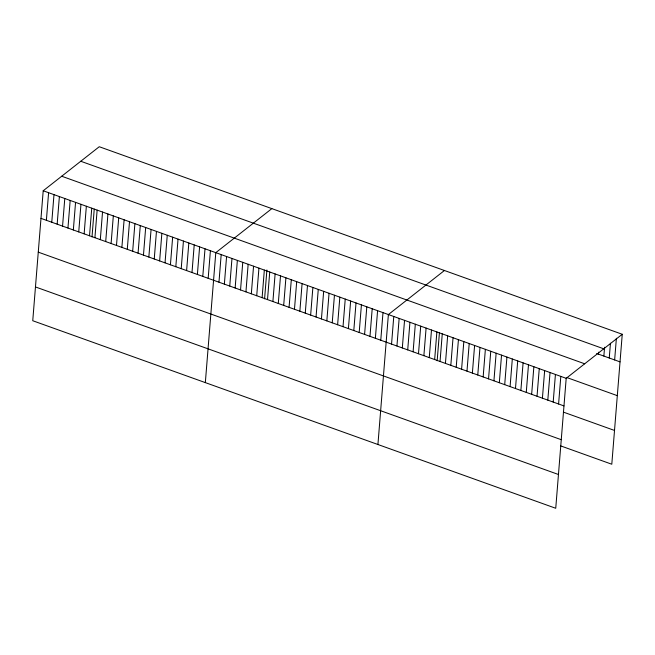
<?xml version="1.0" encoding="UTF-8"?>
<svg xmlns="http://www.w3.org/2000/svg" width="655" height="655" viewBox="0 0 655 655"><rect width="100%" height="100%" fill="white"/><g stroke="black" fill="none" stroke-linecap="round" stroke-linejoin="round"><path stroke-width="0.98" d="M43.205 190.769L32.75 320.729L555.743 508.272L566.198 378.32L622.25 334.271L99.257 146.728L43.205 190.769L566.198 378.32M46.382 220.301L48.601 192.709M51.77 222.242L53.988 194.641M57.165 224.174L59.384 196.574M62.561 226.106L64.779 198.506M67.948 228.038L70.175 200.446M73.344 229.979L75.562 202.379M78.739 231.911L80.958 204.311M84.135 233.843L86.354 206.243M89.522 235.775L91.749 208.175M92.003 236.938L94.238 209.092M94.918 237.708L97.136 210.116M100.313 239.648L102.532 212.048M105.709 241.58L107.928 213.98M111.096 243.513L113.323 215.913M116.492 245.445L118.711 217.853M121.887 247.385L124.106 219.785M127.283 249.318L129.502 221.718M132.67 251.25L134.889 223.65M138.066 253.182L140.285 225.59M143.461 255.114L145.68 227.522M148.849 257.055L151.076 229.455M154.244 258.987L156.463 231.387M159.64 260.919L161.859 233.319M165.035 262.851L167.254 235.26M170.423 264.792L172.65 237.192M175.818 266.724L178.037 239.124M181.214 268.656L183.433 241.056M186.609 270.589L188.828 242.997M191.997 272.521L194.216 244.929M197.392 274.461L199.611 246.861M202.788 276.394L205.007 248.794M208.175 278.326L210.402 250.726M205.334 382.618L215.79 252.666L271.85 208.618M218.966 282.199L221.185 254.598M224.362 284.131L226.581 256.531M229.749 286.063L231.976 258.463M235.145 287.995L237.364 260.403M240.541 289.936L242.759 262.336M245.936 291.868L248.155 264.268M251.323 293.8L253.55 266.2M256.719 295.732L258.938 268.132M262.115 297.665L264.333 270.073M264.587 298.827L266.904 269.991M267.51 299.605L269.729 272.005M272.898 301.537L275.116 273.937M278.293 303.47L280.512 275.87M283.689 305.402L285.907 277.81M289.076 307.342L291.303 279.742M294.472 309.275L296.69 281.675M299.867 311.207L302.086 283.607M305.263 313.139L307.482 285.547M310.65 315.071L312.877 287.479M316.046 317.012L318.264 289.412M321.441 318.944L323.66 291.344M326.837 320.876L329.056 293.276M332.224 322.809L334.443 295.217M337.62 324.749L339.839 297.149M343.015 326.681L345.234 299.081M348.403 328.613L350.63 301.013M353.798 330.546L356.017 302.954M359.194 332.478L361.413 304.886M364.589 334.418L366.808 306.818M369.977 336.351L372.204 308.751M375.372 338.283L377.591 310.683M380.768 340.215L382.987 312.623M377.927 444.508L388.382 314.556L444.434 270.507M391.551 344.088L393.77 316.488M396.938 346.02L399.157 318.42M402.326 347.952L404.544 320.352M407.713 349.885L409.932 322.285M413.1 351.817L415.319 324.217M418.488 353.749L420.715 326.149M423.875 355.681L426.102 328.081M429.271 357.614L431.489 330.014M434.658 359.546L436.877 331.946M437.172 360.717L439.415 332.879M440.045 361.478L442.264 333.878M445.433 363.41L447.652 335.81M450.82 365.343L453.039 337.743M456.208 367.275L458.426 339.675M461.595 369.207L463.822 341.607M466.982 371.139L469.209 343.539M472.378 373.072L474.597 345.472M477.765 375.004L479.984 347.404M483.153 376.936L485.371 349.336M488.54 378.868L490.759 351.268M493.927 380.801L496.146 353.201M499.315 382.733L501.533 355.133M504.702 384.665L506.929 357.065M510.089 386.597L512.316 358.997M515.485 388.53L517.704 360.93M520.872 390.462L523.091 362.862M526.26 392.394L528.479 364.794M531.647 394.326L533.866 366.726M537.034 396.259L539.253 368.659M542.422 398.191L544.641 370.591M547.809 400.123L550.036 372.523M553.197 402.055L555.424 374.455M558.592 403.988L560.811 376.388M598.474 354.142L598.637 352.169M603.861 356.074L604.581 347.207M609.256 358.007L610.444 343.22M614.644 359.939L616.388 338.258M622.25 334.271L611.795 464.231L560.606 445.867M80.761 161.261L603.754 348.812M596.68 353.495L620.031 361.871M61.701 176.236L584.694 363.787M567.017 377.616L617.313 395.653M40.987 218.369L563.98 405.92M563.325 412.093L614.513 430.45M38.268 252.15L561.261 439.693M35.468 286.947L558.461 474.498"/></g></svg>
